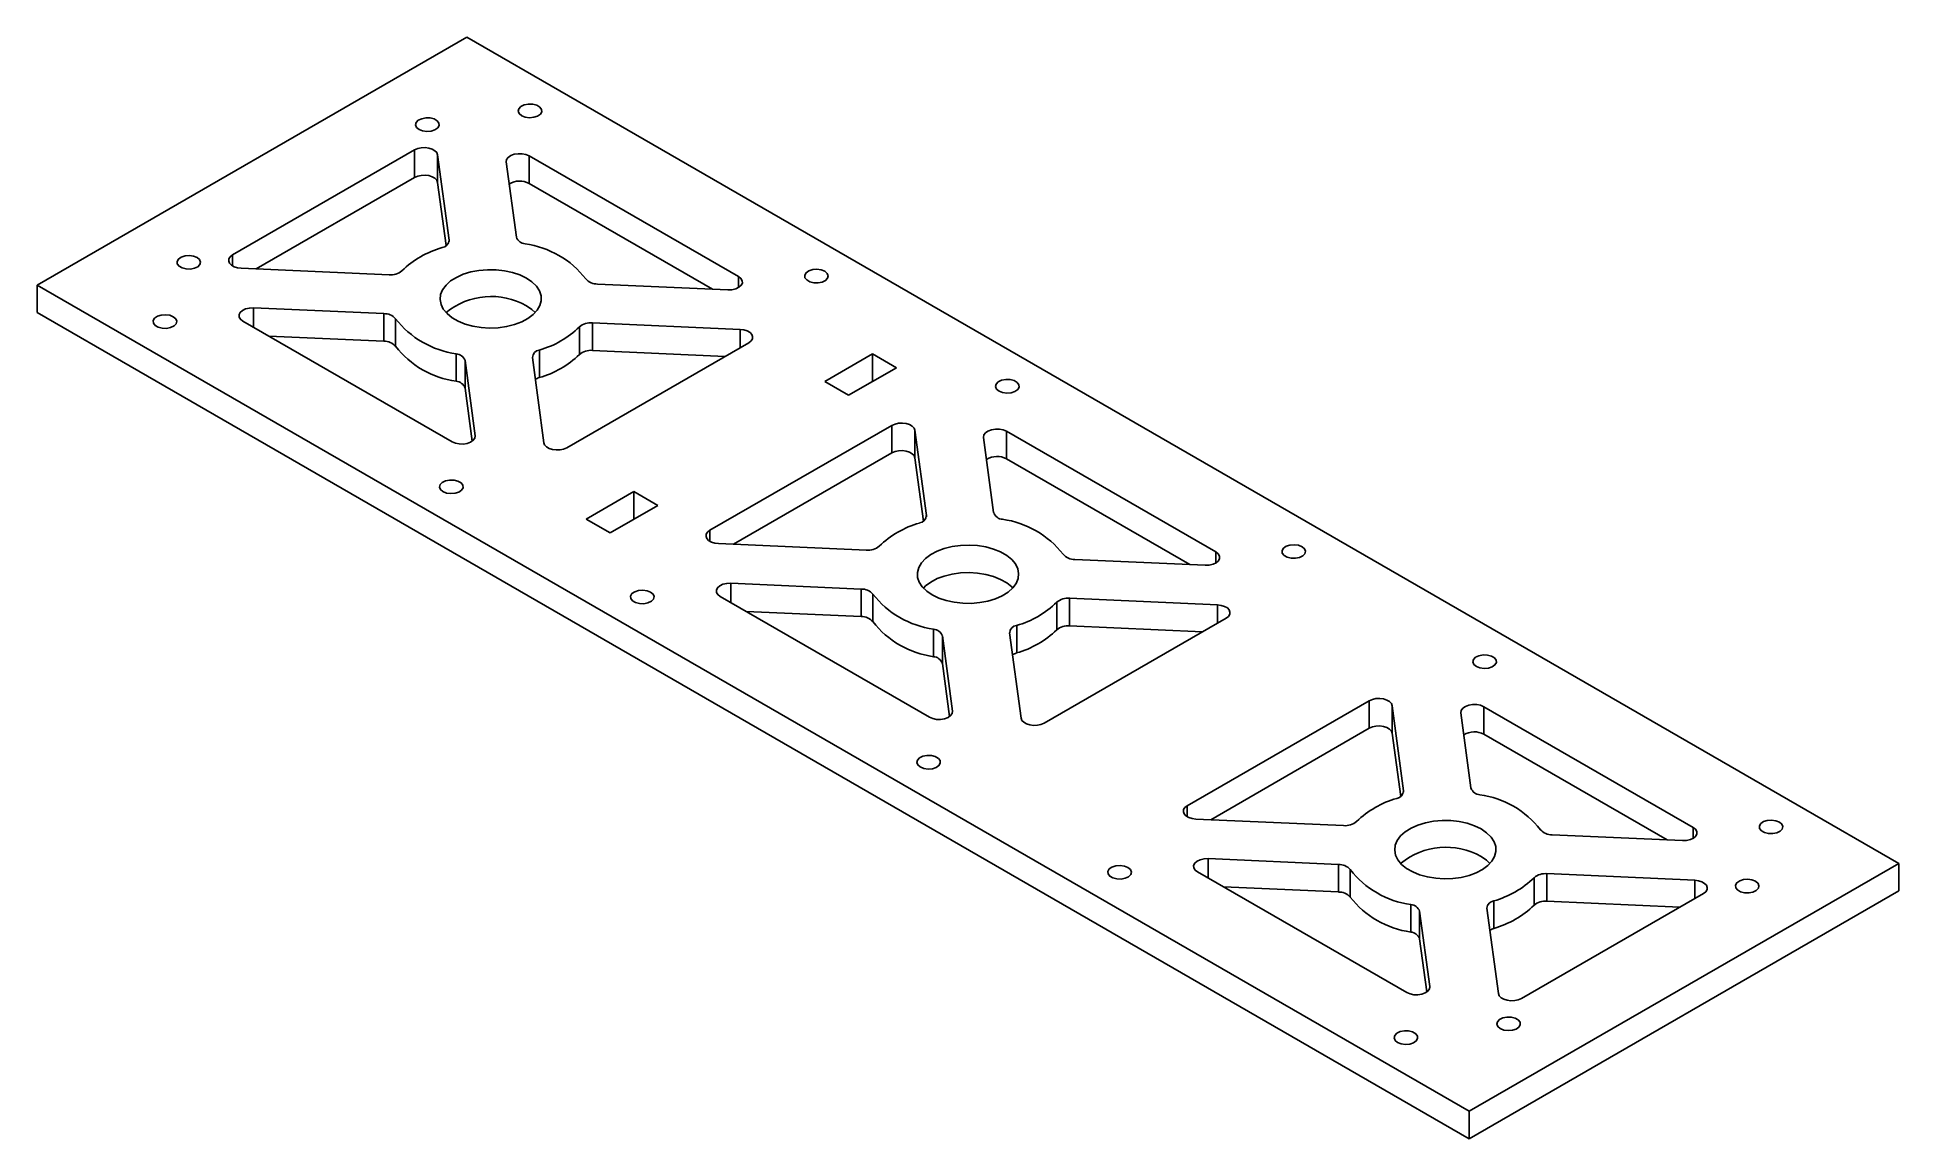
# Paper-space layout '_Isometric' of a CAD drawing. Header units: centimetres. Extents: x -13.8 to 13.8, y -8 to 8.4.
import ezdxf

# ---------------------------------------------------------------- set-up
doc = ezdxf.new("R2010")
doc.units = ezdxf.units.CM

psp = doc.layouts.new('_Isometric')

# ---------------------------------------------------------------- linework, layer by layer
at = {"color": 7, "linetype": 'Continuous', "lineweight": 25}
for p, q in [((-7.425, 8.368), (-13.789, 4.694)), ((13.789, -3.878), (-7.425, 8.368)), ((-8.198, 6.697), (-10.894, 5.141)), ((-8.198, 6.697), (-8.198, 6.289)), ((-7.688, 5.36), (-7.857, 6.625)), ((-7.857, 6.625), (-7.857, 6.216)), ((-6.84, 6.519), (-6.691, 5.404)), ((-3.4, 4.821), (-6.499, 6.609)), ((-6.499, 6.609), (-6.499, 6.201)), ((-8.198, 6.289), (-10.545, 4.934)), ((-7.732, 5.279), (-7.857, 6.216)), ((-3.784, 4.634), (-6.499, 6.201)), ((-7.688, 5.36), (-7.688, 5.342)), ((-10.894, 5.141), (-10.894, 4.977)), ((-13.789, 4.694), (7.425, -7.552)), ((-13.789, 4.694), (-13.789, 4.286)), ((-10.768, 4.944), (-8.577, 4.847)), ((-5.488, 4.71), (-3.557, 4.624)), ((-3.4, 4.821), (-3.4, 4.657)), ((-13.789, 4.286), (7.425, -7.96)), ((-10.742, 4.16), (-7.643, 2.371)), ((-8.654, 4.271), (-10.585, 4.357)), ((-10.585, 4.357), (-10.585, 4.07)), ((-8.654, 4.271), (-8.654, 3.863)), ((-8.481, 4.195), (-8.481, 3.787)), ((-8.654, 3.863), (-10.358, 3.938)), ((-5.756, 4.074), (-5.756, 3.666)), ((-3.374, 4.037), (-5.565, 4.134)), ((-5.565, 4.134), (-5.565, 3.726)), ((-3.374, 4.037), (-3.374, 3.767)), ((-7.582, 3.676), (-7.582, 3.268)), ((-6.454, 3.621), (-6.285, 2.356)), ((-6.35, 3.731), (-6.35, 3.323)), ((-5.944, 2.283), (-3.248, 3.84)), ((-3.597, 3.638), (-5.565, 3.726)), ((-1.414, 3.674), (-2.121, 3.266)), ((-1.061, 3.47), (-1.414, 3.674)), ((-1.414, 3.674), (-1.414, 3.266)), ((-7.302, 2.462), (-7.451, 3.576)), ((-7.451, 3.576), (-7.451, 3.168)), ((-1.768, 3.062), (-1.061, 3.47)), ((-7.346, 2.381), (-7.451, 3.168)), ((-2.121, 3.266), (-1.768, 3.062)), ((-1.127, 2.615), (-3.823, 1.059)), ((-1.127, 2.615), (-1.127, 2.207)), ((-0.617, 1.278), (-0.786, 2.542)), ((-0.786, 2.542), (-0.786, 2.134)), ((3.671, 0.738), (0.572, 2.527)), ((0.572, 2.527), (0.572, 2.119)), ((-7.302, 2.462), (-7.302, 2.444)), ((-1.127, 2.207), (-3.474, 0.852)), ((0.231, 2.437), (0.38, 1.322)), ((-0.661, 1.197), (-0.786, 2.134)), ((3.287, 0.552), (0.572, 2.119)), ((-4.95, 1.633), (-5.657, 1.225)), ((-5.303, 1.021), (-4.596, 1.429)), ((-4.596, 1.429), (-4.95, 1.633)), ((-4.95, 1.633), (-4.95, 1.225)), ((-5.657, 1.225), (-5.303, 1.021)), ((-0.617, 1.278), (-0.617, 1.26)), ((-3.823, 1.059), (-3.823, 0.895)), ((-3.697, 0.862), (-1.506, 0.765)), ((1.583, 0.627), (3.514, 0.542)), ((3.671, 0.738), (3.671, 0.575)), ((-3.671, 0.078), (-0.572, -1.711)), ((-1.583, 0.189), (-3.514, 0.275)), ((-3.514, 0.275), (-3.514, -0.012)), ((-1.583, 0.189), (-1.583, -0.219)), ((-1.41, 0.113), (-1.41, -0.295)), ((3.697, -0.045), (1.506, 0.052)), ((1.506, 0.052), (1.506, -0.356)), ((-1.583, -0.219), (-3.287, -0.144)), ((1.127, -1.799), (3.823, -0.242)), ((1.316, -0.008), (1.316, -0.416)), ((3.697, -0.045), (3.697, -0.315)), ((-0.511, -0.406), (-0.511, -0.814)), ((-0.231, -1.62), (-0.38, -0.506)), ((-0.38, -0.506), (-0.38, -0.914)), ((0.617, -0.461), (0.786, -1.726)), ((0.721, -0.351), (0.721, -0.759)), ((3.474, -0.444), (1.506, -0.356)), ((-0.275, -1.701), (-0.38, -0.914)), ((-0.231, -1.62), (-0.231, -1.638)), ((5.944, -1.467), (3.248, -3.023)), ((5.944, -1.467), (5.944, -1.875)), ((6.454, -2.804), (6.285, -1.54)), ((6.285, -1.54), (6.285, -1.948)), ((7.302, -1.645), (7.451, -2.76)), ((10.742, -3.344), (7.643, -1.555)), ((7.643, -1.555), (7.643, -1.963)), ((5.944, -1.875), (3.597, -3.23)), ((6.41, -2.885), (6.285, -1.948)), ((10.358, -3.53), (7.643, -1.963)), ((3.248, -3.023), (3.248, -3.187)), ((6.454, -2.804), (6.454, -2.822)), ((3.374, -3.22), (5.565, -3.317)), ((8.654, -3.455), (10.585, -3.54)), ((10.742, -3.344), (10.742, -3.507)), ((5.488, -3.893), (3.557, -3.807)), ((3.557, -3.807), (3.557, -4.094)), ((3.4, -4.004), (6.499, -5.793)), ((5.488, -3.893), (5.488, -4.301)), ((5.661, -3.969), (5.661, -4.377)), ((7.425, -7.552), (13.789, -3.878)), ((8.387, -4.09), (8.387, -4.498)), ((10.768, -4.127), (8.577, -4.03)), ((8.577, -4.03), (8.577, -4.438)), ((10.768, -4.127), (10.768, -4.397)), ((13.789, -3.878), (13.789, -4.286)), ((5.488, -4.301), (3.784, -4.226)), ((7.425, -7.96), (13.789, -4.286)), ((8.198, -5.881), (10.894, -4.324)), ((6.56, -4.488), (6.56, -4.896)), ((6.84, -5.702), (6.691, -4.588)), ((6.691, -4.588), (6.691, -4.996)), ((7.688, -4.543), (7.857, -5.808)), ((7.792, -4.433), (7.792, -4.841)), ((10.545, -4.526), (8.577, -4.438)), ((6.796, -5.784), (6.691, -4.996)), ((6.84, -5.702), (6.84, -5.72)), ((7.425, -7.552), (7.425, -7.96))]:
    psp.add_line(p, q, dxfattribs=at)
at = {"color": 7, "linetype": 'Continuous', "lineweight": 25, "flags": 128}
for points in [[(-8.132, 7.001), (-8.079, 6.98), (-8.016, 6.971), (-7.952, 6.976), (-7.896, 6.994), (-7.855, 7.023), (-7.835, 7.058), (-7.838, 7.095), (-7.864, 7.129), (-7.909, 7.156), (-7.968, 7.171), (-8.032, 7.172), (-8.093, 7.16), (-8.143, 7.137), (-8.174, 7.104), (-8.183, 7.068), (-8.168, 7.031), (-8.132, 7.001)], [(-6.611, 7.205), (-6.558, 7.184), (-6.496, 7.175), (-6.432, 7.181), (-6.376, 7.199), (-6.335, 7.227), (-6.314, 7.262), (-6.317, 7.299), (-6.343, 7.333), (-6.389, 7.36), (-6.448, 7.375), (-6.512, 7.376), (-6.573, 7.365), (-6.622, 7.341), (-6.654, 7.308), (-6.663, 7.272), (-6.648, 7.235), (-6.611, 7.205)], [(-7.857, 6.625), (-7.869, 6.657), (-7.897, 6.685), (-7.937, 6.708), (-7.987, 6.724), (-8.042, 6.731), (-8.099, 6.728), (-8.152, 6.717), (-8.198, 6.697)], [(-6.499, 6.609), (-6.548, 6.63), (-6.605, 6.641), (-6.666, 6.642), (-6.724, 6.633), (-6.775, 6.613), (-6.813, 6.586), (-6.835, 6.554), (-6.84, 6.519)], [(-7.857, 6.216), (-7.869, 6.248), (-7.897, 6.277), (-7.937, 6.3), (-7.987, 6.316), (-8.042, 6.323), (-8.099, 6.32), (-8.152, 6.309), (-8.198, 6.289)], [(-11.42, 5.103), (-11.473, 5.124), (-11.535, 5.132), (-11.599, 5.127), (-11.655, 5.109), (-11.696, 5.08), (-11.717, 5.045), (-11.714, 5.008), (-11.688, 4.974), (-11.642, 4.948), (-11.584, 4.933), (-11.519, 4.931), (-11.458, 4.943), (-11.409, 4.967), (-11.378, 4.999), (-11.369, 5.036), (-11.383, 5.072), (-11.42, 5.103)], [(-10.894, 5.141), (-10.928, 5.114), (-10.948, 5.084), (-10.952, 5.051), (-10.94, 5.019), (-10.913, 4.99), (-10.873, 4.967), (-10.823, 4.951), (-10.768, 4.944)], [(-6.541, 4.796), (-6.638, 4.844), (-6.748, 4.881), (-6.867, 4.907), (-6.992, 4.921), (-7.119, 4.922), (-7.245, 4.912), (-7.365, 4.889), (-7.478, 4.854), (-7.578, 4.809), (-7.664, 4.755), (-7.733, 4.693), (-7.783, 4.626), (-7.813, 4.554), (-7.821, 4.481), (-7.807, 4.408), (-7.773, 4.337), (-7.718, 4.271), (-7.644, 4.211), (-7.555, 4.159), (-7.451, 4.117), (-7.336, 4.085), (-7.213, 4.065), (-7.087, 4.057), (-6.96, 4.062), (-6.836, 4.079), (-6.719, 4.108), (-6.612, 4.148), (-6.519, 4.197), (-6.441, 4.256), (-6.381, 4.32), (-6.341, 4.39), (-6.323, 4.463), (-6.325, 4.536), (-6.349, 4.608), (-6.394, 4.677), (-6.459, 4.74), (-6.541, 4.796)], [(-3.557, 4.624), (-3.497, 4.626), (-3.441, 4.639), (-3.394, 4.661), (-3.36, 4.691), (-3.343, 4.724), (-3.345, 4.759), (-3.365, 4.792), (-3.4, 4.821)], [(-2.121, 4.899), (-2.174, 4.919), (-2.237, 4.928), (-2.301, 4.923), (-2.357, 4.905), (-2.398, 4.876), (-2.418, 4.841), (-2.415, 4.804), (-2.389, 4.77), (-2.344, 4.744), (-2.285, 4.729), (-2.221, 4.727), (-2.16, 4.739), (-2.11, 4.763), (-2.079, 4.795), (-2.07, 4.832), (-2.085, 4.868), (-2.121, 4.899)], [(-11.773, 4.225), (-11.826, 4.246), (-11.889, 4.254), (-11.953, 4.249), (-12.009, 4.231), (-12.05, 4.203), (-12.07, 4.167), (-12.067, 4.13), (-12.041, 4.096), (-11.996, 4.07), (-11.937, 4.055), (-11.873, 4.053), (-11.812, 4.065), (-11.762, 4.089), (-11.731, 4.121), (-11.722, 4.158), (-11.737, 4.194), (-11.773, 4.225)], [(-10.585, 4.357), (-10.645, 4.354), (-10.702, 4.341), (-10.749, 4.319), (-10.782, 4.29), (-10.799, 4.256), (-10.797, 4.221), (-10.778, 4.188), (-10.742, 4.16)], [(-6.41, 4.286), (-6.459, 4.332), (-6.541, 4.388)], [(-3.248, 3.84), (-3.214, 3.866), (-3.194, 3.897), (-3.19, 3.93), (-3.202, 3.962), (-3.229, 3.99), (-3.269, 4.014), (-3.319, 4.03), (-3.374, 4.037)], [(0.46, 3.123), (0.513, 3.102), (0.575, 3.093), (0.639, 3.098), (0.695, 3.117), (0.736, 3.145), (0.757, 3.18), (0.754, 3.217), (0.728, 3.251), (0.682, 3.278), (0.623, 3.293), (0.559, 3.294), (0.498, 3.283), (0.449, 3.259), (0.417, 3.226), (0.409, 3.19), (0.423, 3.153), (0.46, 3.123)], [(-0.786, 2.542), (-0.798, 2.574), (-0.826, 2.603), (-0.866, 2.626), (-0.916, 2.642), (-0.971, 2.649), (-1.028, 2.646), (-1.081, 2.635), (-1.127, 2.615)], [(0.572, 2.527), (0.523, 2.548), (0.466, 2.559), (0.405, 2.56), (0.347, 2.551), (0.296, 2.531), (0.258, 2.504), (0.236, 2.472), (0.231, 2.437)], [(-7.643, 2.371), (-7.594, 2.351), (-7.537, 2.339), (-7.476, 2.338), (-7.418, 2.348), (-7.368, 2.367), (-7.329, 2.394), (-7.307, 2.427), (-7.302, 2.462)], [(-6.285, 2.356), (-6.273, 2.324), (-6.245, 2.295), (-6.205, 2.272), (-6.155, 2.257), (-6.1, 2.25), (-6.043, 2.252), (-5.99, 2.264), (-5.944, 2.283)], [(-0.786, 2.134), (-0.798, 2.166), (-0.826, 2.195), (-0.866, 2.218), (-0.916, 2.234), (-0.971, 2.241), (-1.028, 2.238), (-1.081, 2.227), (-1.127, 2.207)], [(-7.778, 1.633), (-7.725, 1.612), (-7.663, 1.603), (-7.599, 1.609), (-7.543, 1.627), (-7.502, 1.655), (-7.481, 1.69), (-7.484, 1.727), (-7.51, 1.761), (-7.556, 1.788), (-7.614, 1.803), (-7.679, 1.804), (-7.74, 1.793), (-7.789, 1.769), (-7.82, 1.736), (-7.829, 1.7), (-7.815, 1.664), (-7.778, 1.633)], [(-3.823, 1.059), (-3.857, 1.032), (-3.877, 1.002), (-3.881, 0.969), (-3.869, 0.937), (-3.842, 0.908), (-3.802, 0.885), (-3.752, 0.869), (-3.697, 0.862)], [(-0.53, 0.102), (-0.433, 0.055), (-0.323, 0.018), (-0.204, -0.008), (-0.079, -0.022), (0.048, -0.024), (0.174, -0.013), (0.294, 0.01), (0.407, 0.044), (0.507, 0.089), (0.593, 0.143), (0.662, 0.205), (0.712, 0.273), (0.742, 0.344), (0.75, 0.417), (0.736, 0.49), (0.702, 0.561), (0.647, 0.627), (0.573, 0.687), (0.483, 0.739), (0.38, 0.782), (0.265, 0.813), (0.142, 0.833), (0.016, 0.841), (-0.111, 0.836), (-0.235, 0.819), (-0.352, 0.791), (-0.459, 0.751), (-0.552, 0.701), (-0.63, 0.643), (-0.69, 0.578), (-0.73, 0.508), (-0.748, 0.436), (-0.746, 0.362), (-0.722, 0.29), (-0.677, 0.222), (-0.612, 0.158), (-0.53, 0.102)], [(4.95, 0.816), (4.897, 0.837), (4.834, 0.846), (4.77, 0.841), (4.714, 0.823), (4.673, 0.794), (4.653, 0.759), (4.656, 0.722), (4.682, 0.688), (4.727, 0.662), (4.786, 0.647), (4.85, 0.645), (4.911, 0.657), (4.961, 0.68), (4.992, 0.713), (5.001, 0.75), (4.986, 0.786), (4.95, 0.816)], [(3.514, 0.542), (3.574, 0.544), (3.631, 0.557), (3.678, 0.579), (3.711, 0.609), (3.728, 0.642), (3.726, 0.677), (3.706, 0.71), (3.671, 0.738)], [(0.661, 0.204), (0.647, 0.219), (0.573, 0.279), (0.483, 0.331), (0.38, 0.373), (0.265, 0.405), (0.142, 0.425), (0.016, 0.433), (-0.111, 0.428), (-0.235, 0.411), (-0.352, 0.382), (-0.459, 0.343), (-0.552, 0.293), (-0.63, 0.235), (-0.661, 0.204)], [(-4.702, 0.143), (-4.755, 0.164), (-4.818, 0.172), (-4.882, 0.167), (-4.938, 0.149), (-4.979, 0.121), (-4.999, 0.085), (-4.996, 0.048), (-4.97, 0.014), (-4.925, -0.012), (-4.866, -0.027), (-4.802, -0.029), (-4.741, -0.017), (-4.691, 0.007), (-4.66, 0.039), (-4.651, 0.076), (-4.666, 0.112), (-4.702, 0.143)], [(-3.514, 0.275), (-3.574, 0.272), (-3.631, 0.259), (-3.678, 0.237), (-3.711, 0.208), (-3.728, 0.174), (-3.726, 0.139), (-3.706, 0.106), (-3.671, 0.078)], [(3.823, -0.242), (3.857, -0.216), (3.877, -0.185), (3.881, -0.153), (3.869, -0.12), (3.842, -0.092), (3.802, -0.068), (3.752, -0.053), (3.697, -0.045)], [(7.531, -0.959), (7.584, -0.98), (7.646, -0.989), (7.71, -0.984), (7.766, -0.965), (7.807, -0.937), (7.828, -0.902), (7.825, -0.865), (7.799, -0.831), (7.753, -0.804), (7.694, -0.789), (7.63, -0.788), (7.569, -0.8), (7.52, -0.823), (7.489, -0.856), (7.48, -0.892), (7.494, -0.929), (7.531, -0.959)], [(-0.572, -1.711), (-0.523, -1.731), (-0.466, -1.743), (-0.405, -1.744), (-0.347, -1.734), (-0.296, -1.715), (-0.258, -1.688), (-0.236, -1.655), (-0.231, -1.62)], [(6.285, -1.54), (6.273, -1.508), (6.245, -1.479), (6.205, -1.456), (6.155, -1.44), (6.1, -1.433), (6.043, -1.436), (5.99, -1.447), (5.944, -1.467)], [(7.643, -1.555), (7.594, -1.534), (7.537, -1.523), (7.476, -1.522), (7.418, -1.532), (7.368, -1.551), (7.329, -1.578), (7.307, -1.61), (7.302, -1.645)], [(0.786, -1.726), (0.798, -1.758), (0.826, -1.787), (0.866, -1.81), (0.916, -1.825), (0.971, -1.832), (1.028, -1.83), (1.081, -1.818), (1.127, -1.799)], [(6.285, -1.948), (6.273, -1.916), (6.245, -1.887), (6.205, -1.864), (6.155, -1.848), (6.1, -1.841), (6.043, -1.844), (5.99, -1.855), (5.944, -1.875)], [(-0.707, -2.449), (-0.654, -2.47), (-0.591, -2.479), (-0.528, -2.474), (-0.472, -2.455), (-0.43, -2.427), (-0.41, -2.392), (-0.413, -2.355), (-0.439, -2.321), (-0.484, -2.294), (-0.543, -2.279), (-0.608, -2.278), (-0.669, -2.289), (-0.718, -2.313), (-0.749, -2.346), (-0.758, -2.382), (-0.743, -2.419), (-0.707, -2.449)], [(3.248, -3.023), (3.214, -3.05), (3.194, -3.08), (3.19, -3.113), (3.202, -3.145), (3.229, -3.174), (3.269, -3.197), (3.319, -3.213), (3.374, -3.22)], [(7.601, -3.368), (7.504, -3.32), (7.394, -3.283), (7.275, -3.257), (7.151, -3.243), (7.023, -3.242), (6.898, -3.253), (6.777, -3.276), (6.664, -3.31), (6.564, -3.355), (6.478, -3.409), (6.409, -3.471), (6.359, -3.538), (6.329, -3.61), (6.321, -3.683), (6.335, -3.756), (6.369, -3.827), (6.424, -3.893), (6.498, -3.953), (6.588, -4.005), (6.691, -4.047), (6.806, -4.079), (6.929, -4.099), (7.055, -4.107), (7.182, -4.102), (7.306, -4.085), (7.423, -4.056), (7.53, -4.016), (7.623, -3.967), (7.701, -3.909), (7.761, -3.844), (7.801, -3.774), (7.82, -3.701), (7.817, -3.628), (7.793, -3.556), (7.748, -3.487), (7.683, -3.424), (7.601, -3.368)], [(12.021, -3.266), (11.968, -3.245), (11.905, -3.236), (11.841, -3.241), (11.785, -3.259), (11.744, -3.288), (11.724, -3.323), (11.727, -3.36), (11.753, -3.394), (11.798, -3.42), (11.857, -3.435), (11.921, -3.437), (11.982, -3.425), (12.032, -3.402), (12.063, -3.369), (12.072, -3.332), (12.057, -3.296), (12.021, -3.266)], [(10.585, -3.54), (10.645, -3.538), (10.702, -3.525), (10.749, -3.503), (10.782, -3.473), (10.799, -3.44), (10.797, -3.405), (10.778, -3.372), (10.742, -3.344)], [(3.557, -3.807), (3.497, -3.81), (3.441, -3.823), (3.394, -3.845), (3.36, -3.874), (3.343, -3.908), (3.345, -3.943), (3.365, -3.976), (3.4, -4.004)], [(7.732, -3.878), (7.683, -3.832), (7.601, -3.776)], [(2.369, -3.939), (2.316, -3.918), (2.253, -3.91), (2.189, -3.915), (2.133, -3.933), (2.092, -3.961), (2.072, -3.997), (2.075, -4.034), (2.101, -4.068), (2.146, -4.094), (2.205, -4.109), (2.269, -4.111), (2.33, -4.099), (2.38, -4.075), (2.411, -4.043), (2.42, -4.006), (2.405, -3.97), (2.369, -3.939)], [(10.894, -4.324), (10.928, -4.298), (10.948, -4.267), (10.952, -4.235), (10.94, -4.202), (10.913, -4.174), (10.873, -4.15), (10.823, -4.135), (10.768, -4.127)], [(11.667, -4.143), (11.614, -4.122), (11.552, -4.114), (11.488, -4.119), (11.432, -4.137), (11.391, -4.165), (11.37, -4.201), (11.373, -4.238), (11.399, -4.272), (11.445, -4.298), (11.503, -4.313), (11.568, -4.315), (11.629, -4.303), (11.678, -4.279), (11.709, -4.247), (11.718, -4.21), (11.704, -4.174), (11.667, -4.143)], [(6.499, -5.793), (6.548, -5.813), (6.605, -5.825), (6.666, -5.826), (6.724, -5.816), (6.775, -5.797), (6.813, -5.77), (6.835, -5.737), (6.84, -5.702)], [(7.857, -5.808), (7.869, -5.84), (7.897, -5.869), (7.937, -5.892), (7.987, -5.907), (8.042, -5.914), (8.099, -5.912), (8.152, -5.9), (8.198, -5.881)], [(7.884, -6.327), (7.937, -6.348), (8, -6.357), (8.064, -6.351), (8.12, -6.333), (8.161, -6.305), (8.181, -6.27), (8.178, -6.233), (8.152, -6.199), (8.107, -6.172), (8.048, -6.157), (7.984, -6.156), (7.923, -6.167), (7.873, -6.191), (7.842, -6.224), (7.833, -6.26), (7.848, -6.296), (7.884, -6.327)], [(6.364, -6.531), (6.417, -6.552), (6.48, -6.561), (6.543, -6.556), (6.6, -6.537), (6.641, -6.509), (6.661, -6.474), (6.658, -6.437), (6.632, -6.403), (6.587, -6.376), (6.528, -6.361), (6.464, -6.36), (6.403, -6.372), (6.353, -6.395), (6.322, -6.428), (6.313, -6.464), (6.328, -6.501), (6.364, -6.531)]]:
    psp.add_lwpolyline(points, dxfattribs=at)
at = {"color": 7, "linetype": 'Continuous', "lineweight": 25}
for centre, radius, start, end in [((-6.64, 5.942), 0.294, 61.4442, 122.1281), ((-7.41, 3.902), 1.4, 105.7998, 134.1948), ((-7.807, 5.368), 0.119, 277.5528, 356.0927), ((-6.55, 5.454), 0.149, 199.3031, 266.2691), ((-6.751, 3.936), 1.382, 37.938, 82.0674), ((-8.552, 5.101), 0.256, 264.3558, 310.3736), ((-5.496, 4.926), 0.216, 220.4792, 272.1337), ((-7.062, 3.463), 1.062, 60.6214, 129.1643), ((-8.646, 4.055), 0.216, 40.4792, 92.1337), ((-7.391, 5.045), 1.382, 217.938, 262.0674), ((-8.646, 3.647), 0.216, 40.4792, 92.1337), ((-6.732, 5.078), 1.4, 285.7998, 314.1948), ((-5.59, 3.88), 0.256, 84.3558, 130.3736), ((-7.391, 4.637), 1.382, 217.938, 262.0674), ((-7.592, 3.527), 0.149, 19.3031, 86.2691), ((-6.335, 3.613), 0.119, 97.5528, 176.0927), ((-6.732, 4.67), 1.4, 285.7998, 314.1948), ((-5.59, 3.471), 0.256, 84.3558, 130.3736), ((-6.29, 3.121), 0.211, 106.7533, 124.857), ((-7.592, 3.119), 0.149, 19.3031, 86.2691), ((0.431, 1.86), 0.294, 61.4442, 122.1281), ((-0.339, -0.18), 1.4, 105.7998, 134.1948), ((-0.736, 1.286), 0.119, 277.5528, 356.0927), ((0.521, 1.371), 0.149, 199.3031, 266.2691), ((0.32, -0.146), 1.382, 37.938, 82.0674), ((-1.481, 1.019), 0.256, 264.3558, 310.3736), ((1.575, 0.844), 0.216, 220.4792, 272.1337), ((-1.575, -0.027), 0.216, 40.4792, 92.1337), ((-0.32, 0.963), 1.382, 217.938, 262.0674), ((1.481, -0.203), 0.256, 84.3558, 130.3736), ((-1.575, -0.435), 0.216, 40.4792, 92.1337), ((0.339, 0.996), 1.4, 285.7998, 314.1948), ((-0.32, 0.555), 1.382, 217.938, 262.0674), ((-0.521, -0.555), 0.149, 19.3031, 86.2691), ((0.736, -0.469), 0.119, 97.5528, 176.0927), ((0.339, 0.588), 1.4, 285.7998, 314.1948), ((1.481, -0.611), 0.256, 84.3558, 130.3736), ((-0.521, -0.963), 0.149, 19.3031, 86.2691), ((0.781, -0.961), 0.211, 106.7533, 124.857), ((7.502, -2.222), 0.294, 61.4442, 122.1281), ((6.732, -4.262), 1.4, 105.7998, 134.1948), ((6.335, -2.796), 0.119, 277.5528, 356.0927), ((7.592, -2.711), 0.149, 199.3031, 266.2691), ((7.391, -4.229), 1.382, 37.938, 82.0674), ((5.59, -3.063), 0.256, 264.3558, 310.3736), ((8.646, -3.238), 0.216, 220.4792, 272.1337), ((7.08, -4.701), 1.062, 60.6214, 129.1643), ((5.496, -4.109), 0.216, 40.4792, 92.1337), ((6.751, -3.119), 1.382, 217.938, 262.0674), ((7.41, -3.086), 1.4, 285.7998, 314.1948), ((8.552, -4.285), 0.256, 84.3558, 130.3736), ((5.496, -4.518), 0.216, 40.4792, 92.1337), ((6.751, -3.527), 1.382, 217.938, 262.0674), ((6.55, -4.637), 0.149, 19.3031, 86.2691), ((7.807, -4.551), 0.119, 97.5528, 176.0927), ((7.41, -3.494), 1.4, 285.7998, 314.1948), ((8.552, -4.693), 0.256, 84.3558, 130.3736), ((6.55, -5.045), 0.149, 19.3031, 86.2691), ((7.853, -5.043), 0.211, 106.7533, 124.857)]:
    psp.add_arc(centre, radius, start, end, dxfattribs=at)

doc.saveas('drawing.dxf')
